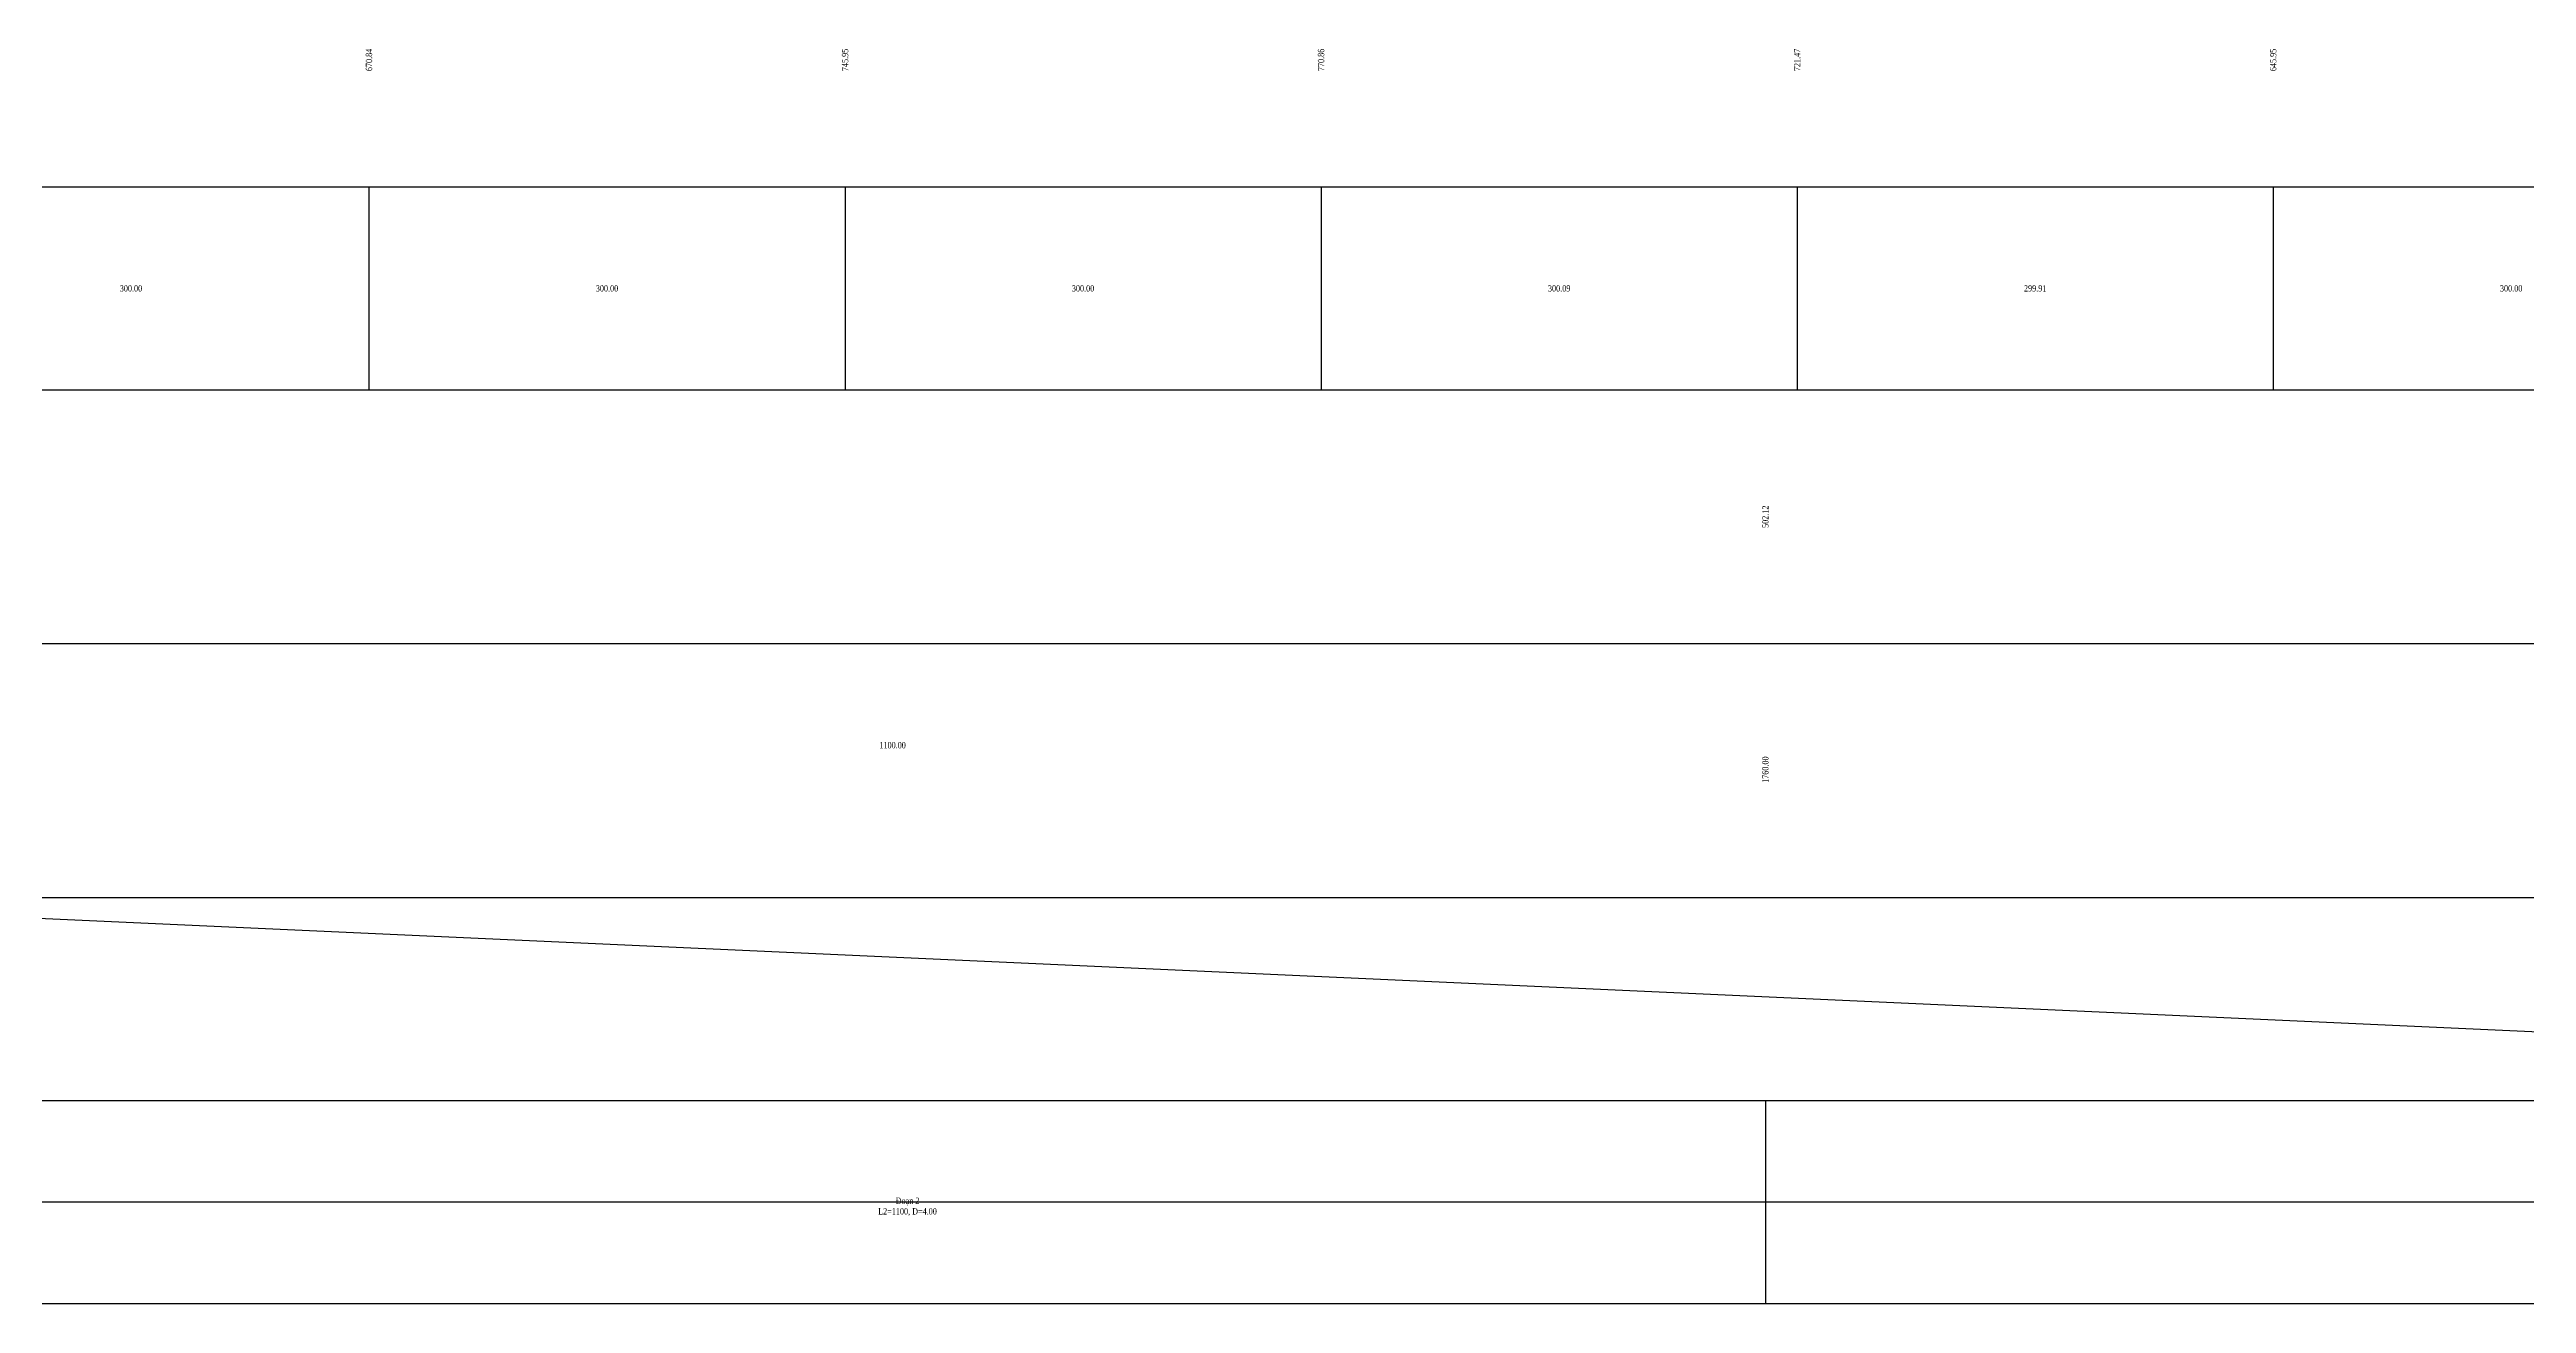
# Model space of a CAD drawing. Header units: inches. Extents: x 444671 to 463716, y 1783086 to 1794968.
# Drawn here: x 447471 to 449032, y 1786174 to 1786965 of the extents above; entities that cross this region are included whole.
import ezdxf
from ezdxf.enums import TextEntityAlignment as Align

# ---------------------------------------------------------------- set-up
doc = ezdxf.new("R2010")
doc.units = ezdxf.units.IN
doc.header["$MEASUREMENT"] = 0
for name, color, linetype in [('CONGTRINH', 2, 'Continuous'), ('Khung_bang', 140, 'Continuous'), ('Text', 3, 'Continuous')]:
    doc.layers.add(name, color=color, linetype=linetype)
doc.styles.add('Vntimeshx', font='vntime.shx', dxfattribs={"width": 0.8, "bigfont": 'vn1.shx'})

msp = doc.modelspace()

# ---------------------------------------------------------------- linework, layer by layer
at = {"layer": 'CONGTRINH', "linetype": 'ByBlock'}
for points in [[(447177.1938, 1786430.3548), (449992.4938, 1786302.3548)], [(447234.9731, 1786238.3548), (447234.9731, 1786245.6737), (447307.5705, 1786245.6737), (447307.5705, 1786238.3548), (448667.3536, 1786238.3548)], [(448667.3536, 1786238.3548), (450405.0318, 1786238.3548)]]:
    msp.add_lwpolyline(points, dxfattribs=at)
at = {"layer": 'Khung_bang', "linetype": 'ByBlock'}
for p, q in [((447672.4938, 1786878.3548), (447672.4938, 1786750.3548)), ((447972.4938, 1786878.3548), (447972.4938, 1786750.3548)), ((448272.4938, 1786878.3548), (448272.4938, 1786750.3548)), ((448572.5887, 1786878.3548), (448572.5887, 1786750.3548)), ((448872.4938, 1786878.3548), (448872.4938, 1786750.3548))]:
    msp.add_line(p, q, dxfattribs=at)
for points in [[(446139.7357, 1786878.3548), (458289.9137, 1786878.3548)], [(446139.7357, 1786750.3548), (458289.9137, 1786750.3548)], [(446139.7357, 1786590.3548), (458289.9137, 1786590.3548)], [(446139.7357, 1786430.3548), (458289.9137, 1786430.3548)], [(446139.7357, 1786302.3548), (458289.9137, 1786302.3548)], [(446139.7357, 1786174.3548), (458289.9137, 1786174.3548)]]:
    msp.add_lwpolyline(points, dxfattribs=at)
at = {"layer": 'Text', "color": 2, "linetype": 'ByBlock'}
msp.add_lwpolyline([(448552.4938, 1786302.3548), (448552.4938, 1786174.3548)], dxfattribs=at)

# ---------------------------------------------------------------- texts
at = {"layer": 'Text', "linetype": 'ByBlock', "style": 'Vntimeshx', "width": 0.8}
for s, p in [('670.84', (447672.4938, 1786958.3548)), ('745.95', (447972.4938, 1786958.3548)), ('770.86', (448272.4938, 1786958.3548)), ('721.47', (448572.5887, 1786958.3548)), ('645.95', (448872.4938, 1786958.3548)), ('502.12', (448552.4938, 1786670.3548)), ('1760.00', (448552.4938, 1786510.9144))]:
    msp.add_text(s, height=4, rotation=90, dxfattribs=at).set_placement(p, align=Align.MIDDLE_CENTER)
for s, p in [('300.00', (447522.4938, 1786814.3548)), ('300.00', (447822.4938, 1786814.3548)), ('300.00', (448122.4938, 1786814.3548)), ('300.09', (448422.5412, 1786814.3548)), ('299.91', (448722.5412, 1786814.3548)), ('300.00', (449022.4938, 1786814.3548)), ('1100.00', (448002.4938, 1786526.3548))]:
    msp.add_text(s, height=4, dxfattribs=at).set_placement(p, align=Align.MIDDLE_CENTER)
at = {"layer": 'Text', "linetype": 'ByBlock', "insert": (448011.8804, 1786235.3156), "char_height": 4, "attachment_point": 5, "style": 'Vntimeshx'}
msp.add_mtext('\\A1;{\\Fvntime|c0;\\C3;§o¹n 2\\PL2=1100, D=4.00}', dxfattribs=at)

doc.saveas('drawing.dxf')
